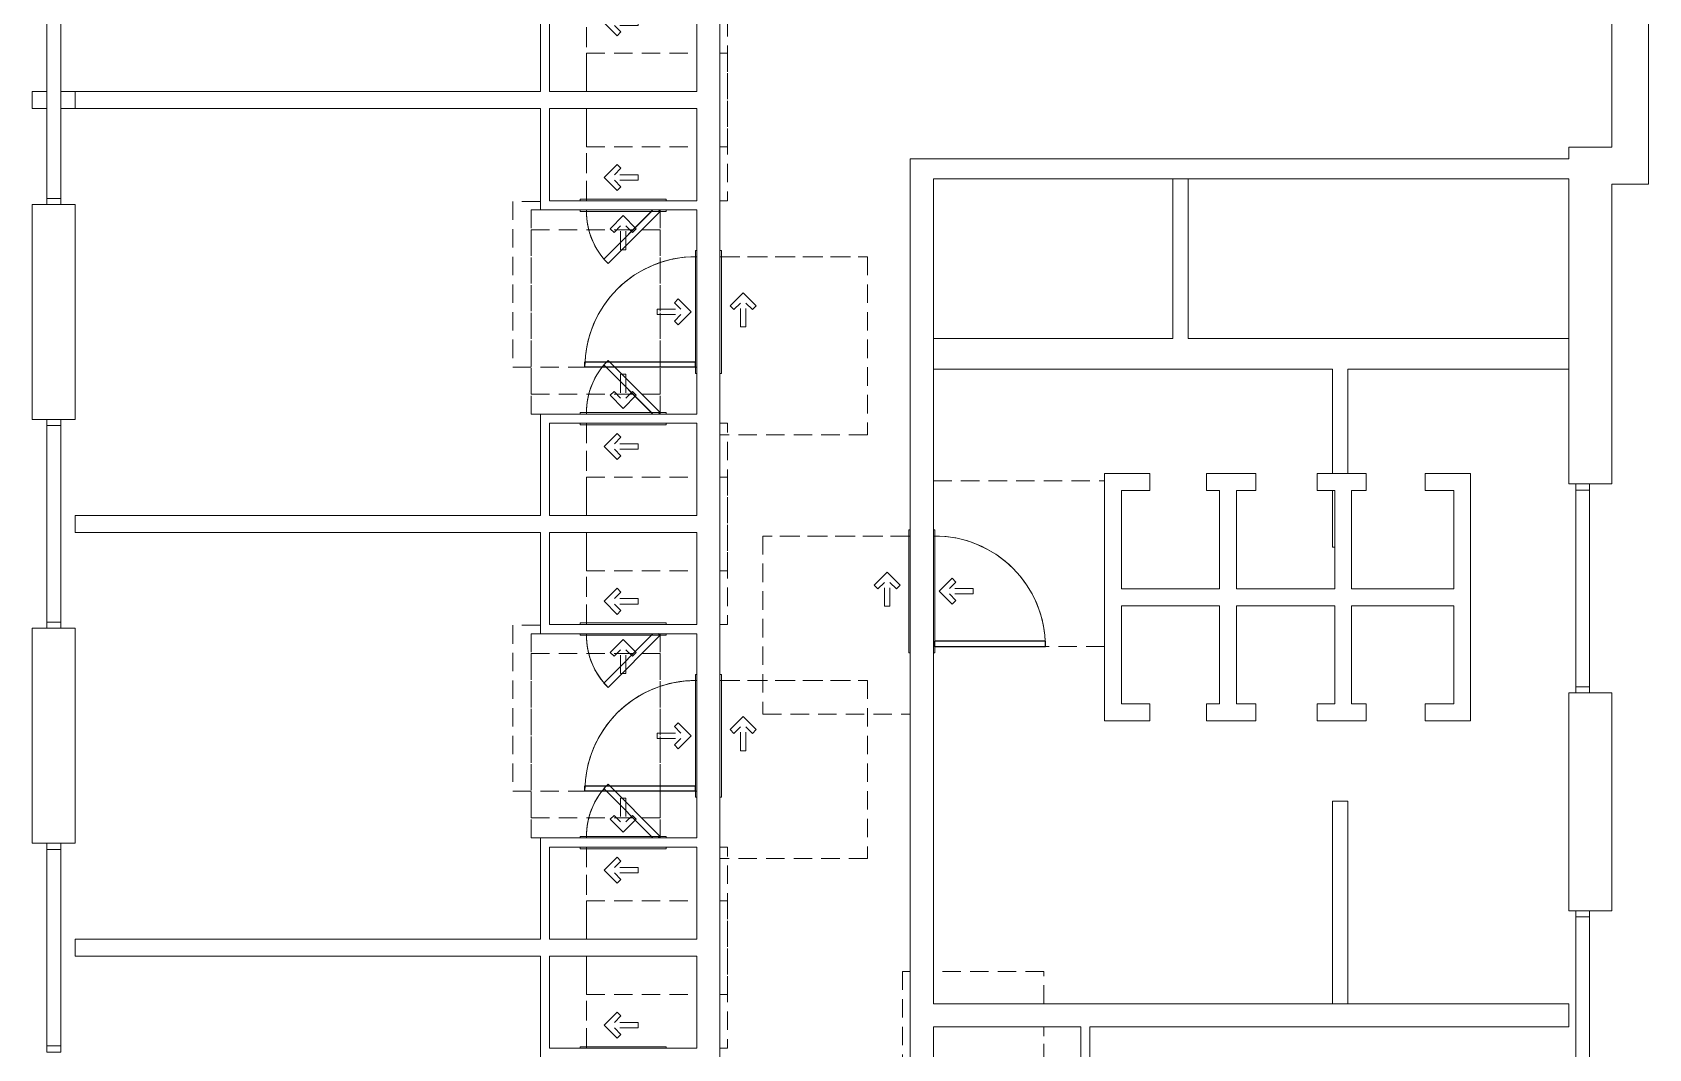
# Model space of a CAD drawing. Header units: inches. Extents: x -84 to 1352, y -1830 to 1419.
# Drawn here: x 375 to 902, y -1359 to -1028 of the extents above; entities that cross this region are included whole.
import ezdxf

# ---------------------------------------------------------------- set-up
doc = ezdxf.new("R2010")
doc.units = ezdxf.units.IN
doc.header["$MEASUREMENT"] = 0
doc.linetypes.add('ADA Clearance', pattern=[9, 6, -3])
for name, color, linetype, lineweight in [('A-DOOR', 31, 'Continuous', 15), ('A-DOOR-FRAM', 31, 'Continuous', 9), ('A-GLAZ-CWMG', 51, 'Continuous', 9), ('A-WALL', 113, 'Continuous', 15), ('I-WALL', 2, 'Continuous', 15)]:
    doc.layers.add(name, color=color, linetype=linetype, lineweight=lineweight)

# ---------------------------------------------------------------- blocks, each defined once
blk = doc.blocks.new('Door-Single_CE_ - HM Door-2_ HM Frame-5146564-ROOF')
at = {"layer": 'A-DOOR', "linetype": 'ADA Clearance', "lineweight": 9}
for p, q in [((-18, 51.75), (40, 51.75)), ((-18, 4.25), (-18, 51.75)), ((40, 51.75), (40, 3.75)), ((-2.02, 15.53), (-6.26, 11.29)), ((-2.02, 7.04), (-6.26, 11.29)), ((-0.78, 14.29), (-2.91, 12.16)), ((4.84, 12.16), (-2.91, 12.16)), ((-0.78, 14.29), (-2.02, 15.53)), ((4.84, 12.16), (4.84, 10.41)), ((4.84, 10.41), (-2.91, 10.41)), ((-0.78, 8.28), (-2.91, 10.41)), ((-0.78, 8.28), (-2.02, 7.04)), ((18, -63.75), (18, -4.25)), ((-4.26, -9.87), (-0.02, -5.62)), ((-3.02, -11.1), (-4.26, -9.87)), ((-3.02, -11.1), (-0.89, -8.97)), ((-0.89, -16.72), (-0.89, -8.97)), ((4.22, -9.87), (-0.02, -5.62)), ((0.86, -16.72), (0.86, -8.97)), ((2.99, -11.1), (0.86, -8.97)), ((2.99, -11.1), (4.22, -9.87)), ((0.86, -16.72), (-0.89, -16.72)), ((-36, -54.75), (-36, -63.75)), ((-36, -63.75), (18, -63.75))]:
    blk.add_line(p, q, dxfattribs=at)
at = {"layer": 'A-DOOR'}
for p, q in [((16.25, -40.25), (16.25, -4.25)), ((18, -4.25), (18, -40.25)), ((18, -40.25), (16.25, -40.25))]:
    blk.add_line(p, q, dxfattribs=at)
at = {"layer": 'A-DOOR', "lineweight": 25}
for p, q in [((16.25, -40.25), (16.25, -4.25)), ((18, -4.25), (18, -40.25)), ((18, -40.25), (16.25, -40.25))]:
    blk.add_line(p, q, dxfattribs=at)
at = {"layer": 'A-DOOR', "lineweight": 9}
blk.add_arc((18, -4.25), 36, 180.0012, 270, dxfattribs=at)
blk.add_arc((18, -4.25), 36, 180.0012, 270, dxfattribs=at)
blk.add_arc((18, -4.25), 36, 180.0012, 270, dxfattribs=at)
blk.add_arc((18, -4.25), 36, 180.0012, 270, dxfattribs=at)
blk = doc.blocks.new('Door-Single_CE_ - HM Door-2_ HM Frame-V10-ROOF')
at = {"layer": 'A-DOOR', "linetype": 'ADA Clearance', "lineweight": 9}
for p, q in [((-36, 3.75), (-36, 59.5)), ((18, 59.5), (18, 4.25)), ((-0.89, 16.72), (-0.89, 8.97)), ((0.86, 16.72), (-0.89, 16.72)), ((0.86, 16.72), (0.86, 8.97)), ((-3.02, 11.1), (-4.26, 9.87)), ((-3.02, 11.1), (-0.89, 8.97)), ((2.99, 11.1), (0.86, 8.97)), ((2.99, 11.1), (4.22, 9.87)), ((-4.26, 9.87), (-0.02, 5.62)), ((4.22, 9.87), (-0.02, 5.62)), ((-18, -4.25), (-18, -51.75)), ((40, -51.75), (40, -3.75)), ((-2.02, -7.04), (-6.26, -11.29)), ((-0.78, -8.28), (-2.91, -10.41)), ((4.84, -10.41), (-2.91, -10.41)), ((-0.78, -8.28), (-2.02, -7.04)), ((4.84, -12.16), (4.84, -10.41)), ((-2.02, -15.53), (-6.26, -11.29)), ((4.84, -12.16), (-2.91, -12.16)), ((-0.78, -14.29), (-2.91, -12.16)), ((-0.78, -14.29), (-2.02, -15.53)), ((-18, -51.75), (40, -51.75))]:
    blk.add_line(p, q, dxfattribs=at)
at = {"layer": 'A-DOOR'}
for p, q in [((18, 40.25), (16.25, 40.25)), ((16.25, 40.25), (16.25, 4.25)), ((18, 4.25), (18, 40.25))]:
    blk.add_line(p, q, dxfattribs=at)
at = {"layer": 'A-DOOR', "lineweight": 25}
for p, q in [((18, 40.25), (16.25, 40.25)), ((16.25, 40.25), (16.25, 4.25)), ((18, 4.25), (18, 40.25))]:
    blk.add_line(p, q, dxfattribs=at)
at = {"layer": 'A-DOOR', "lineweight": 9}
blk.add_arc((18, 4.25), 36, 90, 179.9988, dxfattribs=at)
blk.add_arc((18, 4.25), 36, 90, 179.9988, dxfattribs=at)
blk.add_arc((18, 4.25), 36, 90, 179.9988, dxfattribs=at)
blk.add_arc((18, 4.25), 36, 90, 179.9988, dxfattribs=at)
blk = doc.blocks.new('Door-Single_CE_ - HM Door-2_ HM Frame-V14-ROOF')
at = {"layer": 'A-DOOR', "linetype": 'ADA Clearance', "lineweight": 9}
for p, q in [((-18, 51.75), (40, 51.75)), ((-18, 3.75), (-18, 51.75)), ((40, 51.75), (40, 3.75)), ((-2.02, 15.53), (-6.26, 11.29)), ((-2.02, 7.04), (-6.26, 11.29)), ((-0.78, 14.29), (-2.91, 12.16)), ((4.84, 12.16), (-2.91, 12.16)), ((-0.78, 14.29), (-2.02, 15.53)), ((4.84, 12.16), (4.84, 10.41)), ((4.84, 10.41), (-2.91, 10.41)), ((-0.78, 8.28), (-2.91, 10.41)), ((-0.78, 8.28), (-2.02, 7.04)), ((18, -63.75), (18, -3.75)), ((-4.26, -9.87), (-0.02, -5.62)), ((-3.02, -11.1), (-4.26, -9.87)), ((-3.02, -11.1), (-0.89, -8.97)), ((-0.89, -16.72), (-0.89, -8.97)), ((4.22, -9.87), (-0.02, -5.62)), ((0.86, -16.72), (0.86, -8.97)), ((2.99, -11.1), (0.86, -8.97)), ((2.99, -11.1), (4.22, -9.87)), ((0.86, -16.72), (-0.89, -16.72)), ((-36, -54.75), (-36, -63.75)), ((-36, -63.75), (18, -63.75))]:
    blk.add_line(p, q, dxfattribs=at)
at = {"layer": 'A-DOOR'}
for p, q in [((16.25, -40.25), (16.25, -4.25)), ((16.25, -4.25), (18, -4.25)), ((18, -4.25), (18, -40.25)), ((18, -40.25), (16.25, -40.25))]:
    blk.add_line(p, q, dxfattribs=at)
at = {"layer": 'A-DOOR', "lineweight": 25}
for p, q in [((16.25, -40.25), (16.25, -4.25)), ((18, -4.25), (16.25, -4.25)), ((18, -4.25), (18, -40.25)), ((18, -40.25), (16.25, -40.25))]:
    blk.add_line(p, q, dxfattribs=at)
at = {"layer": 'A-DOOR', "lineweight": 9}
for start in [179.5, 179.5, 179.5, 180.0012]:
    blk.add_arc((18, -4.25), 36, start, 270, dxfattribs=at)
at = {"layer": 'A-DOOR-FRAM'}
for p, q in [((-20, 4.25), (20, 4.25)), ((-20, 3.75), (-20, 4.25)), ((20, 4.25), (20, 3.75)), ((-20, -4.25), (-20, -3.75)), ((20, -4.25), (-20, -4.25)), ((20, -3.75), (20, -4.25))]:
    blk.add_line(p, q, dxfattribs=at)
blk = doc.blocks.new('Door-Single_CE_ - HM Door-2_ HM Frame-V22-ROOF')
at = {"layer": 'A-DOOR', "linetype": 'ADA Clearance', "lineweight": 9}
for p, q in [((-36, 3.75), (-36, 59.5)), ((18, 59.5), (18, 3.75)), ((-0.89, 16.72), (-0.89, 8.97)), ((0.86, 16.72), (-0.89, 16.72)), ((0.86, 16.72), (0.86, 8.97)), ((-3.02, 11.1), (-4.26, 9.87)), ((-3.02, 11.1), (-0.89, 8.97)), ((2.99, 11.1), (0.86, 8.97)), ((2.99, 11.1), (4.22, 9.87)), ((-4.26, 9.87), (-0.02, 5.62)), ((4.22, 9.87), (-0.02, 5.62)), ((-18, -3.75), (-18, -51.75)), ((40, -51.75), (40, -3.75)), ((-2.02, -7.04), (-6.26, -11.29)), ((-0.78, -8.28), (-2.91, -10.41)), ((4.84, -10.41), (-2.91, -10.41)), ((-0.78, -8.28), (-2.02, -7.04)), ((4.84, -12.16), (4.84, -10.41)), ((-2.02, -15.53), (-6.26, -11.29)), ((4.84, -12.16), (-2.91, -12.16)), ((-0.78, -14.29), (-2.91, -12.16)), ((-0.78, -14.29), (-2.02, -15.53)), ((-18, -51.75), (40, -51.75))]:
    blk.add_line(p, q, dxfattribs=at)
at = {"layer": 'A-DOOR'}
for p, q in [((18, 40.25), (16.25, 40.25)), ((16.25, 40.25), (16.25, 4.25)), ((18, 4.25), (18, 40.25)), ((16.25, 4.25), (18, 4.25))]:
    blk.add_line(p, q, dxfattribs=at)
at = {"layer": 'A-DOOR', "lineweight": 25}
for p, q in [((18, 40.25), (16.25, 40.25)), ((16.25, 40.25), (16.25, 4.25)), ((18, 4.25), (18, 40.25)), ((18, 4.25), (16.25, 4.25))]:
    blk.add_line(p, q, dxfattribs=at)
at = {"layer": 'A-DOOR', "lineweight": 9}
for end in [179.9988, 180.5, 180.5, 180.5]:
    blk.add_arc((18, 4.25), 36, 90, end, dxfattribs=at)
at = {"layer": 'A-DOOR-FRAM'}
for p, q in [((-20, 4.25), (20, 4.25)), ((-20, 3.75), (-20, 4.25)), ((20, 4.25), (20, 3.75)), ((-20, -4.25), (-20, -3.75)), ((20, -4.25), (-20, -4.25)), ((20, -3.75), (20, -4.25))]:
    blk.add_line(p, q, dxfattribs=at)
blk = doc.blocks.new('Rectangular Mullion - 4 1_2_ x 2_ Rectangular_CE_-5160972-ROOF')
at = {"layer": 'A-GLAZ-CWMG'}
for p, q in [((380.12, 507.09), (384.62, 507.09)), ((380.12, 443.09), (380.12, 507.09)), ((384.62, 507.09), (384.62, 443.09)), ((384.62, 443.09), (380.12, 443.09))]:
    blk.add_line(p, q, dxfattribs=at)
blk = doc.blocks.new('Rectangular Mullion - 4 1_2_ x 2_ Rectangular_CE_-5139319-ROOF')
at = {"layer": 'A-GLAZ-CWMG'}
for p, q in [((-2, -2.25), (-2, 2.25)), ((-2, 2.25), (0, 2.25)), ((0, 2.25), (0, -2.25)), ((0, -2.25), (-2, -2.25))]:
    blk.add_line(p, q, dxfattribs=at)
blk = doc.blocks.new('Rectangular Mullion - 4 1_2_ x 2_ Rectangular_CE_-5139320-ROOF')
at = {"layer": 'A-GLAZ-CWMG'}
for p, q in [((0, 2.25), (-2, 2.25)), ((-2, 2.25), (-2, -2.25)), ((0, -2.25), (0, 2.25)), ((-2, -2.25), (0, -2.25))]:
    blk.add_line(p, q, dxfattribs=at)
blk = doc.blocks.new('Rectangular Mullion - 4 1_2_ x 2_ Rectangular_CE_-5161403-ROOF')
at = {"layer": 'A-GLAZ-CWMG'}
for p, q in [((878.12, 530.09), (882.62, 530.09)), ((878.12, 466.09), (878.12, 530.09)), ((882.62, 530.09), (882.62, 466.09)), ((882.62, 466.09), (878.12, 466.09))]:
    blk.add_line(p, q, dxfattribs=at)
blk = doc.blocks.new('Rectangular Mullion - 4 1_2_ x 2_ Rectangular_CE_-V1-ROOF')
at = {"layer": 'A-GLAZ-CWMG'}
for p, q in [((0, 2.25), (-2, 2.25)), ((-2, 2.25), (-2, -2.25)), ((0, -2.25), (0, 2.25)), ((-2, -2.25), (0, -2.25))]:
    blk.add_line(p, q, dxfattribs=at)
blk = doc.blocks.new('Rectangular Mullion - 4 1_2_ x 2_ Rectangular_CE_-5140190-ROOF')
at = {"layer": 'A-GLAZ-CWMG'}
for p, q in [((-2, -2.25), (-2, 2.25)), ((-2, 2.25), (0, 2.25)), ((0, 2.25), (0, -2.25)), ((0, -2.25), (-2, -2.25))]:
    blk.add_line(p, q, dxfattribs=at)
blk = doc.blocks.new('Door-Single_CE_ - WD Door-2_ WD Frame-5176364-ROOF')
at = {"layer": 'A-DOOR', "linetype": 'ADA Clearance', "lineweight": 9}
for p, q in [((-30, 61.5), (12, 61.5)), ((-30, 1.5), (-30, 61.5)), ((12, 61.5), (12, 2)), ((-0.89, 14.47), (-0.89, 6.72)), ((0.86, 14.47), (-0.89, 14.47)), ((0.86, 14.47), (0.86, 6.72)), ((-3.02, 8.85), (-4.26, 7.62)), ((-4.26, 7.62), (-0.02, 3.37)), ((-3.02, 8.85), (-0.89, 6.72)), ((4.22, 7.62), (-0.02, 3.37)), ((2.99, 8.85), (0.86, 6.72)), ((2.99, 8.85), (4.22, 7.62)), ((-27, 1.5), (-30, 1.5)), ((-12, -2), (-12, -31.5)), ((-2.02, -4.79), (-6.26, -9.04)), ((-0.78, -6.03), (-2.02, -4.79)), ((34, -1.5), (31.5, -1.5)), ((34, -49.5), (34, -1.5)), ((-2.02, -13.28), (-6.26, -9.04)), ((-0.78, -6.03), (-2.91, -8.16)), ((4.84, -8.16), (-2.91, -8.16)), ((4.84, -9.91), (-2.91, -9.91)), ((-0.78, -12.04), (-2.91, -9.91)), ((4.84, -9.91), (4.84, -8.16)), ((-0.78, -12.04), (-2.02, -13.28)), ((-12, -37), (-12, -49.5)), ((-12, -49.5), (24, -49.5)), ((31.5, -49.5), (34, -49.5))]:
    blk.add_line(p, q, dxfattribs=at)
at = {"layer": 'A-DOOR'}
for p, q in [((-4.97, 18.97), (-6.38, 17.56)), ((-6.38, 17.56), (9.17, 2)), ((12, 2), (-4.97, 18.97))]:
    blk.add_line(p, q, dxfattribs=at)
at = {"layer": 'A-DOOR', "lineweight": 25}
for p, q in [((-4.97, 18.97), (-6.38, 17.56)), ((-6.38, 17.56), (9.17, 2)), ((12, 2), (-4.97, 18.97))]:
    blk.add_line(p, q, dxfattribs=at)
at = {"layer": 'A-DOOR', "lineweight": 9}
for end in [179.9982, 179.9982, 179.9979, 179.9979]:
    blk.add_arc((12, 2), 24, 135, end, dxfattribs=at)
blk = doc.blocks.new('Door-Single_CE_ - WD Door-2_ WD Frame-5176362-ROOF')
at = {"layer": 'A-DOOR', "linetype": 'ADA Clearance', "lineweight": 9}
for p, q in [((-12, 49.5), (24, 49.5)), ((-12, 37), (-12, 49.5)), ((31.5, 49.5), (34, 49.5)), ((34, 49.5), (34, 1.5)), ((-12, 2), (-12, 31.5)), ((-2.02, 13.28), (-6.26, 9.04)), ((-0.78, 12.04), (-2.91, 9.91)), ((-0.78, 12.04), (-2.02, 13.28)), ((-2.02, 4.79), (-6.26, 9.04)), ((4.84, 9.91), (-2.91, 9.91)), ((4.84, 8.16), (-2.91, 8.16)), ((-0.78, 6.03), (-2.91, 8.16)), ((-0.78, 6.03), (-2.02, 4.79)), ((4.84, 9.91), (4.84, 8.16)), ((34, 1.5), (31.5, 1.5)), ((-27, -1.5), (-30, -1.5)), ((-30, -1.5), (-30, -61.5)), ((-4.26, -7.62), (-0.02, -3.37)), ((4.22, -7.62), (-0.02, -3.37)), ((12, -61.5), (12, -2)), ((-3.02, -8.85), (-4.26, -7.62)), ((-3.02, -8.85), (-0.89, -6.72)), ((-0.89, -14.47), (-0.89, -6.72)), ((0.86, -14.47), (0.86, -6.72)), ((2.99, -8.85), (0.86, -6.72)), ((2.99, -8.85), (4.22, -7.62)), ((0.86, -14.47), (-0.89, -14.47)), ((-30, -61.5), (12, -61.5))]:
    blk.add_line(p, q, dxfattribs=at)
at = {"layer": 'A-DOOR'}
for p, q in [((-6.38, -17.56), (9.17, -2)), ((12, -2), (-4.97, -18.97)), ((-4.97, -18.97), (-6.38, -17.56))]:
    blk.add_line(p, q, dxfattribs=at)
at = {"layer": 'A-DOOR', "lineweight": 25}
for p, q in [((-6.38, -17.56), (9.17, -2)), ((12, -2), (-4.97, -18.97)), ((-4.97, -18.97), (-6.38, -17.56))]:
    blk.add_line(p, q, dxfattribs=at)
at = {"layer": 'A-DOOR', "lineweight": 9}
for start in [180.0018, 180.0018, 180.0021, 180.0021]:
    blk.add_arc((12, -2), 24, start, 225, dxfattribs=at)
blk = doc.blocks.new('Door-Single_CE_ - WD Door-2_ WD Frame-V39-ROOF')
at = {"layer": 'A-DOOR', "linetype": 'ADA Clearance', "lineweight": 9}
for p, q in [((-30, 61.5), (12, 61.5)), ((-30, 1.5), (-30, 61.5)), ((12, 61.5), (12, 2)), ((-0.89, 14.47), (-0.89, 6.72)), ((0.86, 14.47), (-0.89, 14.47)), ((0.86, 14.47), (0.86, 6.72)), ((-3.02, 8.85), (-4.26, 7.62)), ((-4.26, 7.62), (-0.02, 3.37)), ((-3.02, 8.85), (-0.89, 6.72)), ((4.22, 7.62), (-0.02, 3.37)), ((2.99, 8.85), (0.86, 6.72)), ((2.99, 8.85), (4.22, 7.62)), ((-27, 1.5), (-30, 1.5)), ((-12, -2), (-12, -31.5)), ((-2.02, -4.79), (-6.26, -9.04)), ((-0.78, -6.03), (-2.02, -4.79)), ((34, -1.5), (31.5, -1.5)), ((34, -49.5), (34, -1.5)), ((-2.02, -13.28), (-6.26, -9.04)), ((-0.78, -6.03), (-2.91, -8.16)), ((4.84, -8.16), (-2.91, -8.16)), ((4.84, -9.91), (-2.91, -9.91)), ((-0.78, -12.04), (-2.91, -9.91)), ((4.84, -9.91), (4.84, -8.16)), ((-0.78, -12.04), (-2.02, -13.28)), ((-12, -39), (-12, -49.5)), ((-12, -49.5), (24, -49.5)), ((31.5, -49.5), (34, -49.5))]:
    blk.add_line(p, q, dxfattribs=at)
at = {"layer": 'A-DOOR'}
for p, q in [((-4.97, 18.97), (-6.38, 17.56)), ((-6.38, 17.56), (9.17, 2)), ((12, 2), (-4.97, 18.97))]:
    blk.add_line(p, q, dxfattribs=at)
at = {"layer": 'A-DOOR', "lineweight": 25}
for p, q in [((-4.97, 18.97), (-6.38, 17.56)), ((-6.38, 17.56), (9.17, 2)), ((12, 2), (-4.97, 18.97))]:
    blk.add_line(p, q, dxfattribs=at)
at = {"layer": 'A-DOOR', "lineweight": 9}
for end in [179.9982, 179.9982, 179.9979, 179.9979]:
    blk.add_arc((12, 2), 24, 135, end, dxfattribs=at)
blk = doc.blocks.new('Door-Single_CE_ - WD Door-2_ WD Frame-V48-ROOF')
at = {"layer": 'A-DOOR', "linetype": 'ADA Clearance', "lineweight": 9}
for p, q in [((-30, 61.5), (12, 61.5)), ((-30, 1.5), (-30, 61.5)), ((12, 61.5), (12, 1.5)), ((-0.89, 14.47), (-0.89, 6.72)), ((0.86, 14.47), (-0.89, 14.47)), ((0.86, 14.47), (0.86, 6.72)), ((-3.02, 8.85), (-4.26, 7.62)), ((-4.26, 7.62), (-0.02, 3.37)), ((-3.02, 8.85), (-0.89, 6.72)), ((4.22, 7.62), (-0.02, 3.37)), ((2.99, 8.85), (0.86, 6.72)), ((2.99, 8.85), (4.22, 7.62)), ((-27, 1.5), (-30, 1.5)), ((-12, -1.5), (-12, -31.5)), ((-2.02, -4.79), (-6.26, -9.04)), ((-0.78, -6.03), (-2.02, -4.79)), ((34, -1.5), (31.5, -1.5)), ((34, -49.5), (34, -1.5)), ((-2.02, -13.28), (-6.26, -9.04)), ((-0.78, -6.03), (-2.91, -8.16)), ((4.84, -8.16), (-2.91, -8.16)), ((4.84, -9.91), (-2.91, -9.91)), ((-0.78, -12.04), (-2.91, -9.91)), ((4.84, -9.91), (4.84, -8.16)), ((-0.78, -12.04), (-2.02, -13.28)), ((-12, -37), (-12, -49.5)), ((-12, -49.5), (24, -49.5)), ((31.5, -49.5), (34, -49.5))]:
    blk.add_line(p, q, dxfattribs=at)
at = {"layer": 'A-DOOR'}
for p, q in [((-4.97, 18.97), (-6.38, 17.56)), ((-6.38, 17.56), (9.67, 1.5)), ((12, 2), (-4.97, 18.97)), ((11.5, 1.5), (12, 2))]:
    blk.add_line(p, q, dxfattribs=at)
at = {"layer": 'A-DOOR', "lineweight": 25}
for p, q in [((-4.97, 18.97), (-6.38, 17.56)), ((-6.38, 17.56), (9.67, 1.5)), ((12, 2), (-4.97, 18.97)), ((12, 2), (11.5, 1.5))]:
    blk.add_line(p, q, dxfattribs=at)
at = {"layer": 'A-DOOR', "lineweight": 9}
for end in [179.9982, 180.5, 180.6124, 180.6124]:
    blk.add_arc((12, 2), 24, 135, end, dxfattribs=at)
at = {"layer": 'A-DOOR-FRAM'}
for p, q in [((-14, 2), (14, 2)), ((-14, 1.5), (-14, 2)), ((14, 2), (14, 1.5)), ((-14, -2), (-14, -1.5)), ((14, -2), (-14, -2)), ((14, -1.5), (14, -2))]:
    blk.add_line(p, q, dxfattribs=at)
blk = doc.blocks.new('Door-Single_CE_ - WD Door-2_ WD Frame-V47-ROOF')
at = {"layer": 'A-DOOR', "linetype": 'ADA Clearance', "lineweight": 9}
for p, q in [((-12, 49.5), (24, 49.5)), ((-12, 37), (-12, 49.5)), ((31.5, 49.5), (34, 49.5)), ((34, 49.5), (34, 1.5)), ((-12, 1.5), (-12, 31.5)), ((-2.02, 13.28), (-6.26, 9.04)), ((-0.78, 12.04), (-2.91, 9.91)), ((-0.78, 12.04), (-2.02, 13.28)), ((-2.02, 4.79), (-6.26, 9.04)), ((4.84, 9.91), (-2.91, 9.91)), ((4.84, 8.16), (-2.91, 8.16)), ((-0.78, 6.03), (-2.91, 8.16)), ((-0.78, 6.03), (-2.02, 4.79)), ((4.84, 9.91), (4.84, 8.16)), ((34, 1.5), (31.5, 1.5)), ((-27, -1.5), (-30, -1.5)), ((-30, -1.5), (-30, -61.5)), ((-4.26, -7.62), (-0.02, -3.37)), ((4.22, -7.62), (-0.02, -3.37)), ((12, -61.5), (12, -1.5)), ((-3.02, -8.85), (-4.26, -7.62)), ((-3.02, -8.85), (-0.89, -6.72)), ((-0.89, -14.47), (-0.89, -6.72)), ((0.86, -14.47), (0.86, -6.72)), ((2.99, -8.85), (0.86, -6.72)), ((2.99, -8.85), (4.22, -7.62)), ((0.86, -14.47), (-0.89, -14.47)), ((-30, -61.5), (12, -61.5))]:
    blk.add_line(p, q, dxfattribs=at)
at = {"layer": 'A-DOOR'}
for p, q in [((-6.38, -17.56), (9.67, -1.5)), ((12, -2), (-4.97, -18.97)), ((11.5, -1.5), (12, -2)), ((-4.97, -18.97), (-6.38, -17.56))]:
    blk.add_line(p, q, dxfattribs=at)
at = {"layer": 'A-DOOR', "lineweight": 25}
for p, q in [((-6.38, -17.56), (9.67, -1.5)), ((12, -2), (-4.97, -18.97)), ((12, -2), (11.5, -1.5)), ((-4.97, -18.97), (-6.38, -17.56))]:
    blk.add_line(p, q, dxfattribs=at)
at = {"layer": 'A-DOOR', "lineweight": 9}
for start in [179.3876, 179.3876, 179.5, 180.0018]:
    blk.add_arc((12, -2), 24, start, 225, dxfattribs=at)
at = {"layer": 'A-DOOR-FRAM'}
for p, q in [((-14, 2), (14, 2)), ((-14, 1.5), (-14, 2)), ((14, 2), (14, 1.5)), ((-14, -2), (-14, -1.5)), ((14, -2), (-14, -2)), ((14, -1.5), (14, -2))]:
    blk.add_line(p, q, dxfattribs=at)
blk = doc.blocks.new('Door-Single_CE_ - WD Door-2_ WD Frame-V60-ROOF')
at = {"layer": 'A-DOOR', "linetype": 'ADA Clearance', "lineweight": 9}
for p, q in [((-30, 61.5), (12, 61.5)), ((-30, 1.5), (-30, 61.5)), ((12, 61.5), (12, 1.5)), ((-0.89, 14.47), (-0.89, 6.72)), ((0.86, 14.47), (-0.89, 14.47)), ((0.86, 14.47), (0.86, 6.72)), ((-3.02, 8.85), (-4.26, 7.62)), ((-4.26, 7.62), (-0.02, 3.37)), ((-3.02, 8.85), (-0.89, 6.72)), ((4.22, 7.62), (-0.02, 3.37)), ((2.99, 8.85), (0.86, 6.72)), ((2.99, 8.85), (4.22, 7.62)), ((-27, 1.5), (-30, 1.5)), ((-12, -1.5), (-12, -31.5)), ((-2.02, -4.79), (-6.26, -9.04)), ((-0.78, -6.03), (-2.02, -4.79)), ((34, -1.5), (31.5, -1.5)), ((34, -49.5), (34, -1.5)), ((-2.02, -13.28), (-6.26, -9.04)), ((-0.78, -6.03), (-2.91, -8.16)), ((4.84, -8.16), (-2.91, -8.16)), ((4.84, -9.91), (-2.91, -9.91)), ((-0.78, -12.04), (-2.91, -9.91)), ((4.84, -9.91), (4.84, -8.16)), ((-0.78, -12.04), (-2.02, -13.28)), ((-12, -39), (-12, -49.5)), ((-12, -49.5), (24, -49.5)), ((31.5, -49.5), (34, -49.5))]:
    blk.add_line(p, q, dxfattribs=at)
at = {"layer": 'A-DOOR'}
for p, q in [((-4.97, 18.97), (-6.38, 17.56)), ((-6.38, 17.56), (9.67, 1.5)), ((12, 2), (-4.97, 18.97)), ((11.5, 1.5), (12, 2))]:
    blk.add_line(p, q, dxfattribs=at)
at = {"layer": 'A-DOOR', "lineweight": 25}
for p, q in [((-4.97, 18.97), (-6.38, 17.56)), ((-6.38, 17.56), (9.67, 1.5)), ((12, 2), (-4.97, 18.97)), ((12, 2), (11.5, 1.5))]:
    blk.add_line(p, q, dxfattribs=at)
at = {"layer": 'A-DOOR', "lineweight": 9}
for end in [179.9982, 180.5, 180.6124, 180.6124]:
    blk.add_arc((12, 2), 24, 135, end, dxfattribs=at)
at = {"layer": 'A-DOOR-FRAM'}
for p, q in [((-14, 2), (14, 2)), ((-14, 1.5), (-14, 2)), ((14, 2), (14, 1.5)), ((-14, -2), (-14, -1.5)), ((14, -2), (-14, -2)), ((14, -1.5), (14, -2))]:
    blk.add_line(p, q, dxfattribs=at)

msp = doc.modelspace()

# ---------------------------------------------------------------- linework, layer by layer
at = {"layer": 'A-WALL'}
for p, q in [((599.37, -876.66), (599.37, -1613.66)), ((901.87, -973.28), (901.87, -1077.78)), ((889.87, -1065.78), (889.87, -985.28)), ((540.87, -1047.66), (540.87, -1014.66)), ((543.87, -1017.66), (543.87, -1047.66)), ((591.87, -1047.66), (591.87, -1017.66)), ((375.37, -1053.16), (375.37, -1047.66)), ((380.12, -1047.66), (375.37, -1047.66)), ((384.62, -1047.66), (540.87, -1047.66)), ((389.37, -1047.66), (389.37, -1053.16)), ((543.87, -1047.66), (591.87, -1047.66)), ((375.37, -1053.16), (380.12, -1053.16)), ((540.87, -1053.16), (384.62, -1053.16)), ((540.87, -1086.16), (540.87, -1053.16)), ((591.87, -1053.16), (543.87, -1053.16)), ((543.87, -1053.16), (543.87, -1083.16)), ((591.87, -1083.16), (591.87, -1053.16)), ((875.87, -1065.78), (889.87, -1065.78)), ((875.87, -1065.78), (875.87, -1069.53)), ((661.37, -1069.53), (875.87, -1069.53)), ((661.37, -1763.66), (661.37, -1069.53)), ((875.87, -1076.03), (668.87, -1076.03)), ((668.87, -1076.03), (668.87, -1344.66)), ((875.87, -1175.41), (875.87, -1076.03)), ((901.87, -1077.78), (889.87, -1077.78)), ((889.87, -1077.78), (889.87, -1175.41)), ((375.37, -1154.41), (375.37, -1084.41)), ((389.37, -1084.41), (375.37, -1084.41)), ((389.37, -1084.41), (389.37, -1154.41)), ((543.87, -1083.16), (591.87, -1083.16)), ((591.87, -1086.16), (540.87, -1086.16)), ((591.87, -1152.66), (591.87, -1086.16)), ((668.87, -1128.03), (746.87, -1128.03)), ((751.87, -1128.03), (875.87, -1128.03)), ((798.87, -1138.03), (668.87, -1138.03)), ((875.87, -1138.03), (803.87, -1138.03)), ((540.87, -1185.66), (540.87, -1152.66)), ((540.87, -1152.66), (591.87, -1152.66)), ((375.37, -1154.41), (389.37, -1154.41)), ((543.87, -1155.66), (543.87, -1185.66)), ((591.87, -1155.66), (543.87, -1155.66)), ((591.87, -1185.66), (591.87, -1155.66)), ((724.62, -1252.55), (724.62, -1172.05)), ((724.62, -1172.05), (739.37, -1172.05)), ((739.37, -1177.55), (739.37, -1172.05)), ((757.87, -1172.05), (773.87, -1172.05)), ((757.87, -1177.55), (757.87, -1172.05)), ((773.87, -1177.55), (773.87, -1172.05)), ((793.87, -1172.05), (809.87, -1172.05)), ((793.87, -1177.55), (793.87, -1172.05)), ((809.87, -1177.55), (809.87, -1172.05)), ((829.12, -1172.05), (843.87, -1172.05)), ((829.12, -1177.55), (829.12, -1172.05)), ((843.87, -1172.05), (843.87, -1252.55)), ((730.12, -1177.55), (730.12, -1209.55)), ((739.37, -1177.55), (730.12, -1177.55)), ((762.12, -1177.55), (757.87, -1177.55)), ((762.12, -1209.55), (762.12, -1177.55)), ((767.62, -1177.55), (767.62, -1209.55)), ((773.87, -1177.55), (767.62, -1177.55)), ((799.62, -1177.55), (793.87, -1177.55)), ((799.62, -1209.55), (799.62, -1177.55)), ((805.12, -1177.55), (805.12, -1209.55)), ((809.87, -1177.55), (805.12, -1177.55)), ((838.37, -1177.55), (829.12, -1177.55)), ((838.37, -1209.55), (838.37, -1177.55)), ((875.87, -1175.41), (889.87, -1175.41)), ((389.37, -1185.66), (540.87, -1185.66)), ((389.37, -1185.66), (389.37, -1191.16)), ((543.87, -1185.66), (591.87, -1185.66)), ((540.87, -1191.16), (389.37, -1191.16)), ((540.87, -1224.16), (540.87, -1191.16)), ((591.87, -1191.16), (543.87, -1191.16)), ((543.87, -1191.16), (543.87, -1221.16)), ((591.87, -1221.16), (591.87, -1191.16)), ((730.12, -1209.55), (762.12, -1209.55)), ((767.62, -1209.55), (799.62, -1209.55)), ((805.12, -1209.55), (838.37, -1209.55)), ((730.12, -1215.05), (730.12, -1247.05)), ((762.12, -1215.05), (730.12, -1215.05)), ((762.12, -1247.05), (762.12, -1215.05)), ((799.62, -1215.05), (767.62, -1215.05)), ((767.62, -1215.05), (767.62, -1247.05)), ((799.62, -1247.05), (799.62, -1215.05)), ((838.37, -1215.05), (805.12, -1215.05)), ((805.12, -1215.05), (805.12, -1247.05)), ((838.37, -1247.05), (838.37, -1215.05)), ((543.87, -1221.16), (591.87, -1221.16)), ((375.37, -1292.41), (375.37, -1222.41)), ((389.37, -1222.41), (375.37, -1222.41)), ((389.37, -1222.41), (389.37, -1292.41)), ((591.87, -1224.16), (540.87, -1224.16)), ((591.87, -1290.66), (591.87, -1224.16)), ((730.12, -1247.05), (739.37, -1247.05)), ((739.37, -1252.55), (739.37, -1247.05)), ((757.87, -1247.05), (762.12, -1247.05)), ((757.87, -1252.55), (757.87, -1247.05)), ((767.62, -1247.05), (773.87, -1247.05)), ((773.87, -1252.55), (773.87, -1247.05)), ((793.87, -1247.05), (799.62, -1247.05)), ((793.87, -1252.55), (793.87, -1247.05)), ((805.12, -1247.05), (809.87, -1247.05)), ((809.87, -1252.55), (809.87, -1247.05)), ((829.12, -1247.05), (838.37, -1247.05)), ((829.12, -1252.55), (829.12, -1247.05)), ((875.87, -1314.41), (875.87, -1243.41)), ((889.87, -1243.41), (875.87, -1243.41)), ((889.87, -1243.41), (889.87, -1314.41)), ((739.37, -1252.55), (724.62, -1252.55)), ((773.87, -1252.55), (757.87, -1252.55)), ((809.87, -1252.55), (793.87, -1252.55)), ((843.87, -1252.55), (829.12, -1252.55)), ((375.37, -1292.41), (389.37, -1292.41)), ((540.87, -1323.66), (540.87, -1290.66)), ((540.87, -1290.66), (591.87, -1290.66)), ((543.87, -1293.66), (543.87, -1323.66)), ((591.87, -1293.66), (543.87, -1293.66)), ((591.87, -1323.66), (591.87, -1293.66)), ((875.87, -1314.41), (889.87, -1314.41)), ((389.37, -1323.66), (540.87, -1323.66)), ((389.37, -1323.66), (389.37, -1329.16)), ((543.87, -1323.66), (591.87, -1323.66)), ((540.87, -1329.16), (389.37, -1329.16)), ((540.87, -1362.16), (540.87, -1329.16)), ((591.87, -1329.16), (543.87, -1329.16)), ((543.87, -1329.16), (543.87, -1359.16)), ((591.87, -1359.16), (591.87, -1329.16)), ((668.87, -1344.66), (875.87, -1344.66)), ((875.87, -1352.16), (875.87, -1344.66)), ((716.87, -1352.16), (668.87, -1352.16)), ((668.87, -1352.16), (668.87, -1382.16)), ((716.87, -1382.16), (716.87, -1352.16)), ((875.87, -1352.16), (719.87, -1352.16)), ((719.87, -1352.16), (719.87, -1385.16)), ((543.87, -1359.16), (591.87, -1359.16))]:
    msp.add_line(p, q, dxfattribs=at)
at = {"layer": 'I-WALL'}
for p, q in [((746.87, -1128.03), (746.87, -1076.03)), ((751.87, -1076.03), (751.87, -1128.03)), ((798.87, -1172.05), (798.87, -1138.03)), ((803.87, -1138.03), (803.87, -1172.05)), ((798.87, -1196.03), (798.87, -1177.55)), ((799.62, -1196.03), (798.87, -1196.03)), ((798.87, -1344.66), (798.87, -1278.66)), ((798.87, -1278.66), (803.87, -1278.66)), ((803.87, -1278.66), (803.87, -1344.66))]:
    msp.add_line(p, q, dxfattribs=at)

# ---------------------------------------------------------------- block references
at = {"layer": 'A-DOOR', "lineweight": 9}
for name, p in [('Door-Single_CE_ - WD Door-2_ WD Frame-5176364-ROOF', (567.87, -1016.16)), ('Door-Single_CE_ - WD Door-2_ WD Frame-V48-ROOF', (567.87, -1016.16)), ('Door-Single_CE_ - WD Door-2_ WD Frame-5176362-ROOF', (567.87, -1084.66)), ('Door-Single_CE_ - WD Door-2_ WD Frame-V47-ROOF', (567.87, -1084.66)), ('Door-Single_CE_ - WD Door-2_ WD Frame-5176364-ROOF', (567.87, -1154.16)), ('Door-Single_CE_ - WD Door-2_ WD Frame-V48-ROOF', (567.87, -1154.16)), ('Door-Single_CE_ - WD Door-2_ WD Frame-5176362-ROOF', (567.87, -1222.66)), ('Door-Single_CE_ - WD Door-2_ WD Frame-V47-ROOF', (567.87, -1222.66)), ('Door-Single_CE_ - WD Door-2_ WD Frame-5176364-ROOF', (567.87, -1292.16)), ('Door-Single_CE_ - WD Door-2_ WD Frame-V48-ROOF', (567.87, -1292.16)), ('Door-Single_CE_ - WD Door-2_ WD Frame-5176362-ROOF', (567.87, -1360.66)), ('Door-Single_CE_ - WD Door-2_ WD Frame-V47-ROOF', (567.87, -1360.66))]:
    msp.add_blockref(name, p, dxfattribs=at)
for name, p, rotation in [('Door-Single_CE_ - HM Door-2_ HM Frame-5146564-ROOF', (595.62, -1119.41), 270.0000000000001), ('Door-Single_CE_ - HM Door-2_ HM Frame-V14-ROOF', (595.62, -1119.41), 270.0000000000001), ('Door-Single_CE_ - HM Door-2_ HM Frame-V10-ROOF', (665.12, -1210.35), 270.0000000000001), ('Door-Single_CE_ - HM Door-2_ HM Frame-V22-ROOF', (665.12, -1210.35), 270.0000000000001), ('Door-Single_CE_ - HM Door-2_ HM Frame-5146564-ROOF', (595.62, -1257.41), 270.0000000000001), ('Door-Single_CE_ - HM Door-2_ HM Frame-V14-ROOF', (595.62, -1257.41), 270.0000000000001), ('Door-Single_CE_ - WD Door-2_ WD Frame-V39-ROOF', (692.87, -1383.66), 180), ('Door-Single_CE_ - WD Door-2_ WD Frame-V60-ROOF', (692.87, -1383.66), 180)]:
    msp.add_blockref(name, p, dxfattribs=dict(at, rotation=rotation))
at = {"layer": 'A-GLAZ-CWMG'}
for name, p in [('Rectangular Mullion - 4 1_2_ x 2_ Rectangular_CE_-5160972-ROOF', (0, -1525.5)), ('Rectangular Mullion - 4 1_2_ x 2_ Rectangular_CE_-5160972-ROOF', (0, -1663.5)), ('Rectangular Mullion - 4 1_2_ x 2_ Rectangular_CE_-5161403-ROOF', (0, -1707.5)), ('Rectangular Mullion - 4 1_2_ x 2_ Rectangular_CE_-5160972-ROOF', (0, -1801.5)), ('Rectangular Mullion - 4 1_2_ x 2_ Rectangular_CE_-5161403-ROOF', (0, -1846.5))]:
    msp.add_blockref(name, p, dxfattribs=at)
at = {"layer": 'A-GLAZ-CWMG', "extrusion": (0, 0, -1)}
for name, p, rotation in [('Rectangular Mullion - 4 1_2_ x 2_ Rectangular_CE_-5139319-ROOF', (-382.37, -1084.41), 270.0000000000001), ('Rectangular Mullion - 4 1_2_ x 2_ Rectangular_CE_-5139319-ROOF', (-382.37, -1222.41), 270.0000000000001), ('Rectangular Mullion - 4 1_2_ x 2_ Rectangular_CE_-5140190-ROOF', (-880.37, -1243.41), 269.9999999999999), ('Rectangular Mullion - 4 1_2_ x 2_ Rectangular_CE_-5139319-ROOF', (-382.37, -1360.41), 270.0000000000001)]:
    msp.add_blockref(name, p, dxfattribs=dict(at, rotation=rotation))
at = {"layer": 'A-GLAZ-CWMG'}
for name, p, rotation in [('Rectangular Mullion - 4 1_2_ x 2_ Rectangular_CE_-5139320-ROOF', (382.37, -1154.41), 89.99999999999991), ('Rectangular Mullion - 4 1_2_ x 2_ Rectangular_CE_-V1-ROOF', (880.37, -1175.41), 90.0000000000001), ('Rectangular Mullion - 4 1_2_ x 2_ Rectangular_CE_-5139320-ROOF', (382.37, -1292.41), 89.99999999999991), ('Rectangular Mullion - 4 1_2_ x 2_ Rectangular_CE_-V1-ROOF', (880.37, -1314.41), 90.0000000000001)]:
    msp.add_blockref(name, p, dxfattribs=dict(at, rotation=rotation))

doc.saveas('drawing.dxf')
